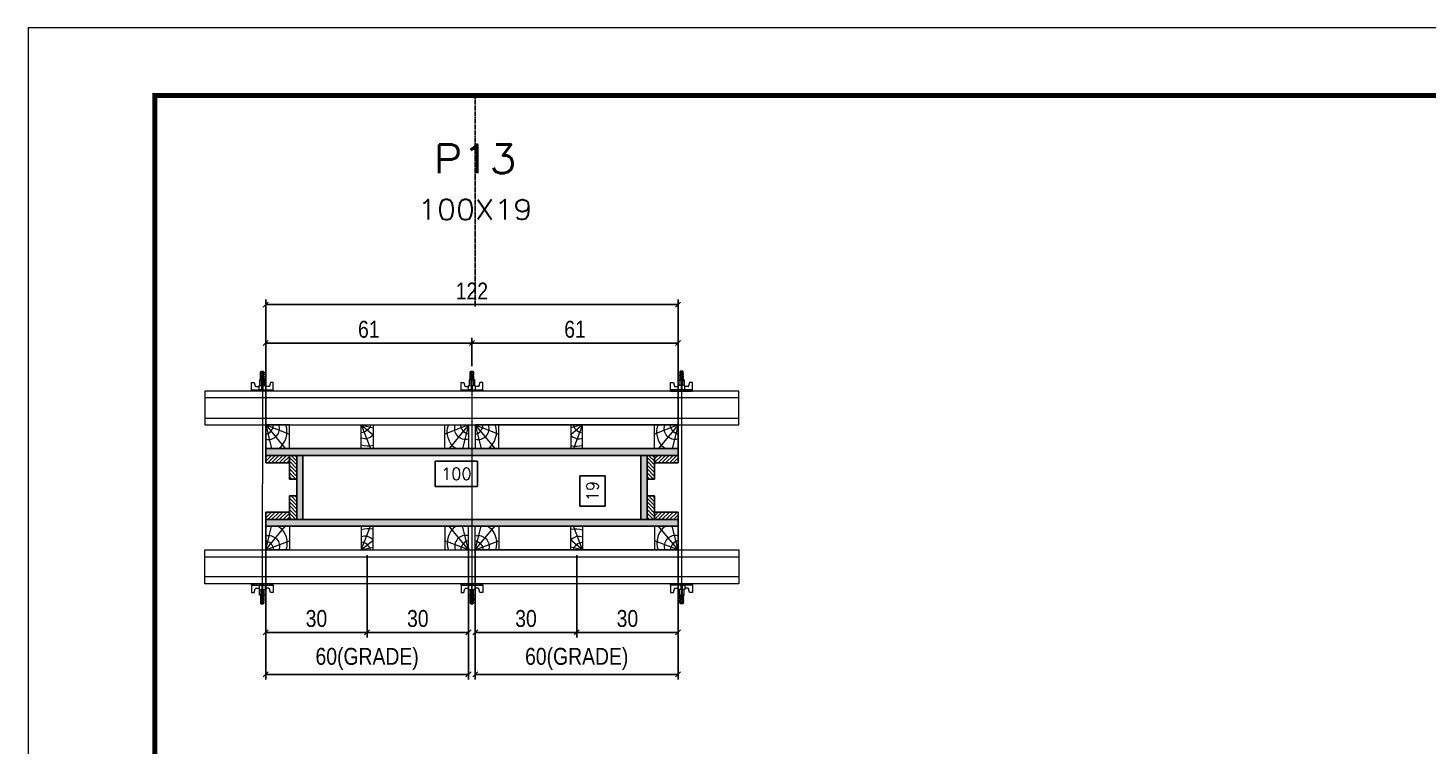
# Model space of a CAD drawing. Extents: x 808 to 7089, y -98 to 17032.
# Drawn here: x 3992 to 4820, y 13162 to 13587 of the extents above; entities that cross this region are included whole.
import ezdxf
from ezdxf.enums import TextEntityAlignment as Align

# ---------------------------------------------------------------- set-up
doc = ezdxf.new("R2010")
doc.units = 0
doc.linetypes.add('DASHED', pattern=[0.75, 0.5, -0.25])
doc.linetypes.add('HIDDEN', pattern=[0.375, 0.25, -0.125])
for name, color, linetype in [('CHAPA', 1, 'Continuous'), ('Cota Seção (2x)', 241, 'Continuous'), ('Painéis', 200, 'Continuous'), ('SARRAFO', 251, 'Continuous'), ('Texto de Titulo', 7, 'Continuous'), ('Texto Qtd Sarr', 242, 'Continuous')]:
    doc.layers.add(name, color=color, linetype=linetype)
for name, color, linetype, lineweight in [('Folhas', 255, 'Continuous', 9), ('Hachura', 251, 'Continuous', 9), ('Madeira', 126, 'Continuous', 18), ('Perfil Metálico', 224, 'Continuous', 18), ('SARRAFO DE PRESSAO', 251, 'DASHED', 9), ('Texto Seção', 7, 'Continuous', 15)]:
    doc.layers.add(name, color=color, linetype=linetype, lineweight=lineweight)
doc.styles.add('COTA TECNICA 2X', font='techl___.ttf', dxfattribs={"height": 10})
doc.styles.add('ROMANS', font='romans.shx')
doc.dimstyles.new('SECAO PILAR', dxfattribs={"dimtxt": 10, "dimasz": 3, "dimexe": 3, "dimexo": 3, "dimgap": 3, "dimtad": 1, "dimdec": 1, "dimlfac": 0.5, "dimzin": 12, "dimdsep": 46, "dimtxsty": 'COTA TECNICA 2X', "dimblk1": 'OBLIQUE', "dimblk2": 'OBLIQUE', "dimsah": 1, "dimcen": 0.9, "dimclrd": 256, "dimclre": 256, "dimclrt": 256, "dimadec": 1, "dimazin": 3, "dimtfac": 1, "dimtdec": 1, "dimtmove": 0, "dimatfit": 3, "dimfxl": 1, "dimtolj": 1, "dimtzin": 12, "dimarcsym": 0})
doc.dimstyles.new('SECÇÃO 2', dxfattribs={"dimtxt": 7, "dimasz": 6, "dimexe": 0.18, "dimexo": 2, "dimgap": -4, "dimtad": 3, "dimdec": 1, "dimlfac": 0.5, "dimzin": 12, "dimdsep": 46, "dimtxsty": 'ROMANS', "dimblk": 'ARCHTICK', "dimcen": 0.09, "dimse1": 1, "dimse2": 1, "dimsd1": 1, "dimsd2": 1, "dimclrd": 180, "dimclre": 5, "dimclrt": 1, "dimadec": 0, "dimazin": 3, "dimtfac": 1, "dimtdec": 1, "dimtofl": 0, "dimtmove": 0, "dimatfit": 3, "dimldrblk": 'ARCHTICK', "dimfxl": 1, "dimtolj": 1, "dimtzin": 0, "dimarcsym": 0})
pattern_1 = [(45, (13635.2698, 36225.0705), (-1.12253202, 1.12253202), [])]
pattern_2 = [(45, (13500.2698, 36225.0705), (-1.12253202, 1.12253202), [])]

# ---------------------------------------------------------------- blocks, each defined once
blk = doc.blocks.new('9999999999')
at = {"layer": 'Folhas'}
blk.add_lwpolyline([(98138.98, 34190.21), (99623.98, 34190.21), (99623.98, 35240.21), (98138.98, 35240.21)], close=True, dxfattribs=at)
at = {"layer": 'Folhas', "color": 30, "const_width": 3}
blk.add_lwpolyline([(98213.98, 34230.21), (99583.98, 34230.21), (99583.98, 35200.21), (98213.98, 35200.21)], close=True, dxfattribs=at)
blk = doc.blocks.new('titulo1')
at = {"layer": 'Defpoints', "color": 252, "linetype": 'HIDDEN', "ltscale": 2}
blk.add_line((0, 0), (0, 125), dxfattribs=at)
at = {"layer": 'Defpoints', "style": 'ROMANS', "oblique": 15}
blk.add_attdef('FOLHA', text='', height=10, dxfattribs=at).set_placement((0, 15.58), align=Align.MIDDLE_CENTER)
at = {"layer": 'Texto Qtd Sarr', "color": 3, "style": 'ROMANS', "oblique": 15}
for tag, height, p in [('TITULO', 17, (0, 71.45)), ('SEÇÃO', 12, (0, 41.55))]:
    blk.add_attdef(tag, text='', height=height, dxfattribs=at).set_placement(p, align=Align.MIDDLE_CENTER)
blk = doc.blocks.new('*D407')
at = {"layer": 'Cota Seção (2x)', "color": 180, "lineweight": -2, "transparency": 16777216}
for p, q in [((4257.6, 13330.27), (4232.6, 13330.27)), ((4232.6, 13330.27), (4232.6, 13315.27)), ((4257.6, 13315.27), (4257.6, 13330.27)), ((4232.6, 13315.27), (4257.6, 13315.27))]:
    blk.add_line(p, q, dxfattribs=at)
at = {"layer": 'Defpoints', "color": 0, "transparency": 16777216}
for p in [(4154.32, 13333.66), (4354.32, 13333.66), (4154.32, 13311.27)]:
    blk.add_point(p, dxfattribs=at)
at = {"layer": 'Cota Seção (2x)', "color": 1, "transparency": 16777216, "insert": (4245.1, 13322.77), "char_height": 7, "attachment_point": 5, "style": 'ROMANS'}
blk.add_mtext('\\A1;100', dxfattribs=at)
blk = doc.blocks.new('_ArchTick')
at = {"color": 0, "linetype": 'ByBlock', "const_width": 0.15}
blk.add_lwpolyline([(-0.5, -0.5), (0.5, 0.5)], dxfattribs=at)
blk = doc.blocks.new('_Oblique')
at = {"color": 0, "linetype": 'ByBlock', "lineweight": -2}
blk.add_line((-0.5, -0.5), (0.5, 0.5), dxfattribs=at)
blk = doc.blocks.new('*D408')
at = {"layer": 'Cota Seção (2x)', "lineweight": -2, "transparency": 16777216}
for p, q in [((4132.32, 13340.66), (4132.32, 13425.95)), ((4376.32, 13422.95), (4132.32, 13422.95)), ((4376.32, 13340.66), (4376.32, 13425.95))]:
    blk.add_line(p, q, dxfattribs=at)
at = {"layer": 'Defpoints', "color": 0, "transparency": 16777216}
for p in [(4132.32, 13422.95), (4132.32, 13337.66), (4376.32, 13337.66)]:
    blk.add_point(p, dxfattribs=at)
at = {"layer": 'Cota Seção (2x)', "lineweight": -2, "transparency": 16777216, "xscale": 3, "yscale": 3, "zscale": 3, "rotation": 180}
blk.add_blockref('_Oblique', (4132.32, 13422.95), dxfattribs=at)
at = {"layer": 'Cota Seção (2x)', "lineweight": -2, "transparency": 16777216, "xscale": 3, "yscale": 3, "zscale": 3}
blk.add_blockref('_Oblique', (4376.32, 13422.95), dxfattribs=at)
at = {"layer": 'Cota Seção (2x)', "transparency": 16777216, "insert": (4254.32, 13431.01), "char_height": 10, "attachment_point": 5, "style": 'COTA TECNICA 2X'}
blk.add_mtext('\\A1;122', dxfattribs=at)
blk = doc.blocks.new('*D409')
at = {"layer": 'Cota Seção (2x)', "lineweight": -2, "transparency": 16777216}
for p, q in [((4254.32, 13386.46), (4254.32, 13403.19)), ((4376.32, 13374.66), (4376.32, 13403.19)), ((4376.32, 13400.19), (4254.32, 13400.19))]:
    blk.add_line(p, q, dxfattribs=at)
at = {"layer": 'Defpoints', "color": 0, "transparency": 16777216}
for p in [(4254.32, 13400.19), (4254.32, 13383.46), (4376.32, 13371.66)]:
    blk.add_point(p, dxfattribs=at)
at = {"layer": 'Cota Seção (2x)', "lineweight": -2, "transparency": 16777216, "xscale": 3, "yscale": 3, "zscale": 3, "rotation": 180}
blk.add_blockref('_Oblique', (4254.32, 13400.19), dxfattribs=at)
at = {"layer": 'Cota Seção (2x)', "lineweight": -2, "transparency": 16777216, "xscale": 3, "yscale": 3, "zscale": 3}
blk.add_blockref('_Oblique', (4376.32, 13400.19), dxfattribs=at)
at = {"layer": 'Cota Seção (2x)', "transparency": 16777216, "insert": (4315.32, 13408.29), "char_height": 10, "attachment_point": 5, "style": 'COTA TECNICA 2X'}
blk.add_mtext('\\A1;61', dxfattribs=at)
blk = doc.blocks.new('*D410')
at = {"layer": 'Cota Seção (2x)', "lineweight": -2, "transparency": 16777216}
for p, q in [((4132.32, 13374.66), (4132.32, 13403.19)), ((4254.32, 13386.46), (4254.32, 13403.19)), ((4132.32, 13400.19), (4254.32, 13400.19))]:
    blk.add_line(p, q, dxfattribs=at)
at = {"layer": 'Defpoints', "color": 0, "transparency": 16777216}
for p in [(4254.32, 13400.19), (4254.32, 13383.46), (4132.32, 13371.66)]:
    blk.add_point(p, dxfattribs=at)
at = {"layer": 'Cota Seção (2x)', "lineweight": -2, "transparency": 16777216, "xscale": 3, "yscale": 3, "zscale": 3, "rotation": 180}
blk.add_blockref('_Oblique', (4132.32, 13400.19), dxfattribs=at)
at = {"layer": 'Cota Seção (2x)', "lineweight": -2, "transparency": 16777216, "xscale": 3, "yscale": 3, "zscale": 3}
blk.add_blockref('_Oblique', (4254.32, 13400.19), dxfattribs=at)
at = {"layer": 'Cota Seção (2x)', "transparency": 16777216, "insert": (4193.32, 13408.29), "char_height": 10, "attachment_point": 5, "style": 'COTA TECNICA 2X'}
blk.add_mtext('\\A1;61', dxfattribs=at)
blk = doc.blocks.new('*D411')
at = {"layer": 'Cota Seção (2x)', "color": 180, "lineweight": -2, "transparency": 16777216}
for p, q in [((4333.18, 13321.56), (4318.18, 13321.56)), ((4318.18, 13321.56), (4318.18, 13303.56)), ((4333.18, 13303.56), (4333.18, 13321.56)), ((4318.18, 13303.56), (4333.18, 13303.56))]:
    blk.add_line(p, q, dxfattribs=at)
at = {"layer": 'Defpoints', "color": 0, "transparency": 16777216}
for p in [(4354.32, 13333.66), (4337.18, 13295.66), (4354.32, 13295.66)]:
    blk.add_point(p, dxfattribs=at)
at = {"layer": 'Cota Seção (2x)', "color": 1, "transparency": 16777216, "insert": (4325.68, 13312.56), "char_height": 7, "attachment_point": 5, "rotation": 90, "style": 'ROMANS'}
blk.add_mtext('\\A1;19', dxfattribs=at)
blk = doc.blocks.new('C')
at = {"layer": 'Hachura', "color": 0}
for p, q in [((0, 3.22), (0, -3.22)), ((0.45, 3.22), (0, 3.22)), ((0.46, 3.16), (0, 3.16)), ((0.46, 3.05), (0, 3.05)), ((0.46, 2.88), (0, 2.88)), ((0, 2.75), (0, -1.16)), ((0.46, 2.65), (0, 2.65)), ((0.46, 2.23), (0, 2.23)), ((0.46, 1.51), (0, 1.51)), ((0.39, 0.49), (0.17, 0.49)), ((0.45, -3.23), (0.45, 3.22)), ((0.45, 3.22), (2.58, 3.22)), ((1.74, 0.97), (0.45, 0.97)), ((1.45, 0.1), (0.45, 0.1)), ((1.35, 1.94), (1.35, 0.96)), ((2.58, 2.39), (1.47, 2.09)), ((1.74, -0.97), (1.74, 0.97)), ((1.74, 0.97), (1.74, 0.84)), ((1.74, 0.97), (1.74, 0.84)), ((1.74, 0.84), (3.35, 0.84)), ((3.35, 0.45), (1.74, 0.45)), ((2.58, 3.22), (2.58, 2.39)), ((3.32, 0.84), (3.32, -0.84)), ((3.35, 0.84), (3.35, -0.84)), ((3.68, 0.45), (3.35, 0.45)), ((3.84, -0.52), (3.35, 0.45)), ((3.35, 0.06), (3.67, -0.57)), ((3.68, 0.45), (4.16, -0.52)), ((3.72, 0.5), (4.25, -0.57)), ((4.37, -0.55), (3.83, 0.53)), ((4.15, 0.45), (3.93, 0.45)), ((4.42, -0.52), (3.93, 0.45)), ((4.15, 0.45), (4.26, 0.45)), ((4.26, 0.45), (4.74, -0.52)), ((4.3, 0.5), (4.83, -0.57)), ((4.95, -0.55), (4.41, 0.53)), ((4.51, 0.45), (4.84, 0.45)), ((5, -0.52), (4.51, 0.45)), ((4.84, 0.45), (5.32, -0.52)), ((4.88, 0.5), (5.41, -0.57)), ((5.53, -0.55), (4.99, 0.53)), ((5.58, -0.52), (5.09, 0.45)), ((5.42, 0.45), (5.09, 0.45)), ((5.58, -0.52), (5.09, 0.45)), ((5.42, 0.45), (5.74, -0.19)), ((5.46, 0.5), (5.74, -0.07)), ((5.74, 0.19), (5.57, 0.53)), ((5.74, 0.32), (5.68, 0.45)), ((5.68, 0.45), (5.74, 0.45)), ((5.74, 0.45), (5.9, 0.29)), ((5.74, 0.45), (5.74, -0.52)), ((5.9, -0.36), (5.9, 0.29)), ((0.45, 0), (0, 0)), ((0.46, -1.52), (0, -1.52)), ((0.46, -2.23), (0, -2.23)), ((0.46, -2.65), (0, -2.65)), ((0.46, -2.88), (0, -2.88)), ((0.46, -3.05), (0, -3.05)), ((0.46, -3.16), (0, -3.16)), ((0, -3.22), (2.57, -3.22)), ((0.08, -0.48), (0.29, -0.48)), ((0.29, -0.48), (0.4, -0.48)), ((0.45, 0), (0.45, -0.97)), ((0.45, -0.16), (1.45, -0.16)), ((0.45, -0.65), (0.45, -0.32)), ((0.45, -3.23), (0.45, -0.65)), ((0.45, -0.97), (1.74, -0.97)), ((1.35, -1.94), (1.35, -0.97)), ((2.58, -2.39), (1.47, -2.1)), ((3.35, -0.32), (1.74, -0.32)), ((3.35, -0.84), (1.74, -0.84)), ((2.58, -3.23), (2.58, -2.39)), ((3.35, -0.07), (3.58, -0.52)), ((3.35, -0.52), (3.58, -0.52)), ((3.84, -0.52), (4.16, -0.52)), ((4.42, -0.52), (4.74, -0.52)), ((4.63, -0.52), (4.74, -0.52)), ((5, -0.52), (5.32, -0.52)), ((5.58, -0.52), (5.74, -0.52)), ((5.74, -0.52), (5.9, -0.36)), ((5.74, -0.52), (5.74, -0.52))]:
    blk.add_line(p, q, dxfattribs=at)
for centre, radius, start, end in [((1.52, 1.94), 0.161, 104.7436, 180), ((1.44, -0.03), 0.129, 272.695, 87.305), ((3.81, 0.39), 0.143, 25.5688, 154.4312), ((4.39, 0.39), 0.143, 25.5688, 154.4312), ((4.97, 0.39), 0.143, 25.5688, 154.4312), ((5.55, 0.39), 0.143, 25.5688, 154.4312), ((0.17, -0.37), 0.174, 221.744, 317.8592), ((1.52, -1.94), 0.161, 180, 255.2564), ((3.71, -0.4), 0.174, 222.1408, 318.256), ((4.29, -0.4), 0.174, 222.1408, 318.256), ((4.87, -0.4), 0.174, 222.1408, 318.256), ((5.45, -0.4), 0.174, 222.1408, 318.256), ((5.61, -0.4), 0.174, 317.8592, 318.256)]:
    blk.add_arc(centre, radius, start, end, dxfattribs=at)
blk = doc.blocks.new('PONTALETE')
at = {"layer": 'Madeira'}
for q in [(2.71, 7), (7, 5.76), (7, 1.74)]:
    blk.add_line((0, 0), q, dxfattribs=at)
blk.add_lwpolyline([(0, 0), (7, 0), (7, 7), (0, 7)], close=True, dxfattribs=at)
for centre, radius, start, end in [((2.04, 0.06), 6.23, 37.2818, 109.0913), ((1.09, 0.9), 3.19, 343.603, 109.9847), ((-0.21, -0.78), 3.09, 14.6322, 86.0383)]:
    blk.add_arc(centre, radius, start, end, dxfattribs=at)
blk = doc.blocks.new('*D412')
at = {"layer": 'Cota Seção (2x)', "lineweight": -2, "transparency": 16777216}
for p, q in [((4256.32, 13279), (4256.32, 13200.94)), ((4376.32, 13279), (4376.32, 13200.94)), ((4376.32, 13203.94), (4256.32, 13203.94))]:
    blk.add_line(p, q, dxfattribs=at)
at = {"layer": 'Defpoints', "color": 0, "transparency": 16777216}
for p in [(4256.32, 13282), (4376.32, 13282), (4256.32, 13203.94)]:
    blk.add_point(p, dxfattribs=at)
at = {"layer": 'Cota Seção (2x)', "lineweight": -2, "transparency": 16777216, "xscale": 3, "yscale": 3, "zscale": 3, "rotation": 180}
blk.add_blockref('_Oblique', (4256.32, 13203.94), dxfattribs=at)
at = {"layer": 'Cota Seção (2x)', "lineweight": -2, "transparency": 16777216, "xscale": 3, "yscale": 3, "zscale": 3}
blk.add_blockref('_Oblique', (4376.32, 13203.94), dxfattribs=at)
at = {"layer": 'Cota Seção (2x)', "transparency": 16777216, "insert": (4316.32, 13213.16), "char_height": 10, "attachment_point": 5, "style": 'COTA TECNICA 2X'}
blk.add_mtext('\\A1;60(GRADE)', dxfattribs=at)
blk = doc.blocks.new('MEIO PONTALETE')
at = {"layer": 'Madeira'}
for q in [(2.71, 7), (3.5, 2.88), (3.5, 0.87)]:
    blk.add_line((0, 0), q, dxfattribs=at)
blk.add_lwpolyline([(0, 0), (3.5, 0), (3.5, 7), (0, 7)], close=True, dxfattribs=at)
for centre, radius, start, end in [((2.04, 0.06), 6.23, 76.4499, 109.0913), ((1.09, 0.9), 3.19, 40.9063, 109.9847), ((-0.21, -0.78), 3.09, 14.6322, 86.0383)]:
    blk.add_arc(centre, radius, start, end, dxfattribs=at)
blk = doc.blocks.new('*D428')
at = {"layer": 'Cota Seção (2x)', "lineweight": -2, "transparency": 16777216}
for p, q in [((4316.32, 13274.66), (4316.32, 13225.81)), ((4376.32, 13274.66), (4376.32, 13225.81)), ((4376.32, 13228.81), (4316.32, 13228.81))]:
    blk.add_line(p, q, dxfattribs=at)
at = {"layer": 'Defpoints', "color": 0, "transparency": 16777216}
for p in [(4316.32, 13277.66), (4376.32, 13277.66), (4316.32, 13228.81)]:
    blk.add_point(p, dxfattribs=at)
at = {"layer": 'Cota Seção (2x)', "lineweight": -2, "transparency": 16777216, "xscale": 3, "yscale": 3, "zscale": 3, "rotation": 180}
blk.add_blockref('_Oblique', (4316.32, 13228.81), dxfattribs=at)
at = {"layer": 'Cota Seção (2x)', "lineweight": -2, "transparency": 16777216, "xscale": 3, "yscale": 3, "zscale": 3}
blk.add_blockref('_Oblique', (4376.32, 13228.81), dxfattribs=at)
at = {"layer": 'Cota Seção (2x)', "transparency": 16777216, "insert": (4346.32, 13237.03), "char_height": 10, "attachment_point": 5, "style": 'COTA TECNICA 2X'}
blk.add_mtext('\\A1;30', dxfattribs=at)
blk = doc.blocks.new('*D429')
at = {"layer": 'Cota Seção (2x)', "lineweight": -2, "transparency": 16777216}
for p, q in [((4256.32, 13274.66), (4256.32, 13225.81)), ((4316.32, 13274.66), (4316.32, 13225.81)), ((4316.32, 13228.81), (4256.32, 13228.81))]:
    blk.add_line(p, q, dxfattribs=at)
at = {"layer": 'Defpoints', "color": 0, "transparency": 16777216}
for p in [(4256.32, 13277.66), (4316.32, 13277.66), (4256.32, 13228.81)]:
    blk.add_point(p, dxfattribs=at)
at = {"layer": 'Cota Seção (2x)', "lineweight": -2, "transparency": 16777216, "xscale": 3, "yscale": 3, "zscale": 3, "rotation": 180}
blk.add_blockref('_Oblique', (4256.32, 13228.81), dxfattribs=at)
at = {"layer": 'Cota Seção (2x)', "lineweight": -2, "transparency": 16777216, "xscale": 3, "yscale": 3, "zscale": 3}
blk.add_blockref('_Oblique', (4316.32, 13228.81), dxfattribs=at)
at = {"layer": 'Cota Seção (2x)', "transparency": 16777216, "insert": (4286.32, 13237.03), "char_height": 10, "attachment_point": 5, "style": 'COTA TECNICA 2X'}
blk.add_mtext('\\A1;30', dxfattribs=at)
blk = doc.blocks.new('*D413')
at = {"layer": 'Cota Seção (2x)', "lineweight": -2, "transparency": 16777216}
for p, q in [((4132.32, 13279), (4132.32, 13200.94)), ((4252.32, 13279), (4252.32, 13200.94)), ((4132.32, 13203.94), (4252.32, 13203.94))]:
    blk.add_line(p, q, dxfattribs=at)
at = {"layer": 'Defpoints', "color": 0, "transparency": 16777216}
for p in [(4132.32, 13282), (4252.32, 13282), (4252.32, 13203.94)]:
    blk.add_point(p, dxfattribs=at)
at = {"layer": 'Cota Seção (2x)', "lineweight": -2, "transparency": 16777216, "xscale": 3, "yscale": 3, "zscale": 3, "rotation": 180}
blk.add_blockref('_Oblique', (4132.32, 13203.94), dxfattribs=at)
at = {"layer": 'Cota Seção (2x)', "lineweight": -2, "transparency": 16777216, "xscale": 3, "yscale": 3, "zscale": 3}
blk.add_blockref('_Oblique', (4252.32, 13203.94), dxfattribs=at)
at = {"layer": 'Cota Seção (2x)', "transparency": 16777216, "insert": (4192.32, 13213.16), "char_height": 10, "attachment_point": 5, "style": 'COTA TECNICA 2X'}
blk.add_mtext('\\A1;60(GRADE)', dxfattribs=at)
blk = doc.blocks.new('*D430')
at = {"layer": 'Cota Seção (2x)', "lineweight": -2, "transparency": 16777216}
for p, q in [((4132.32, 13274.66), (4132.32, 13225.81)), ((4192.32, 13274.66), (4192.32, 13225.81)), ((4132.32, 13228.81), (4192.32, 13228.81))]:
    blk.add_line(p, q, dxfattribs=at)
at = {"layer": 'Defpoints', "color": 0, "transparency": 16777216}
for p in [(4132.32, 13277.66), (4192.32, 13277.66), (4192.32, 13228.81)]:
    blk.add_point(p, dxfattribs=at)
at = {"layer": 'Cota Seção (2x)', "lineweight": -2, "transparency": 16777216, "xscale": 3, "yscale": 3, "zscale": 3, "rotation": 180}
blk.add_blockref('_Oblique', (4132.32, 13228.81), dxfattribs=at)
at = {"layer": 'Cota Seção (2x)', "lineweight": -2, "transparency": 16777216, "xscale": 3, "yscale": 3, "zscale": 3}
blk.add_blockref('_Oblique', (4192.32, 13228.81), dxfattribs=at)
at = {"layer": 'Cota Seção (2x)', "transparency": 16777216, "insert": (4162.32, 13237.03), "char_height": 10, "attachment_point": 5, "style": 'COTA TECNICA 2X'}
blk.add_mtext('\\A1;30', dxfattribs=at)
blk = doc.blocks.new('*D431')
at = {"layer": 'Cota Seção (2x)', "lineweight": -2, "transparency": 16777216}
for p, q in [((4192.32, 13274.66), (4192.32, 13225.81)), ((4252.32, 13274.66), (4252.32, 13225.81)), ((4192.32, 13228.81), (4252.32, 13228.81))]:
    blk.add_line(p, q, dxfattribs=at)
at = {"layer": 'Defpoints', "color": 0, "transparency": 16777216}
for p in [(4192.32, 13277.66), (4252.32, 13277.66), (4252.32, 13228.81)]:
    blk.add_point(p, dxfattribs=at)
at = {"layer": 'Cota Seção (2x)', "lineweight": -2, "transparency": 16777216, "xscale": 3, "yscale": 3, "zscale": 3, "rotation": 180}
blk.add_blockref('_Oblique', (4192.32, 13228.81), dxfattribs=at)
at = {"layer": 'Cota Seção (2x)', "lineweight": -2, "transparency": 16777216, "xscale": 3, "yscale": 3, "zscale": 3}
blk.add_blockref('_Oblique', (4252.32, 13228.81), dxfattribs=at)
at = {"layer": 'Cota Seção (2x)', "transparency": 16777216, "insert": (4222.32, 13237.03), "char_height": 10, "attachment_point": 5, "style": 'COTA TECNICA 2X'}
blk.add_mtext('\\A1;30', dxfattribs=at)

msp = doc.modelspace()

# ---------------------------------------------------------------- hatches: boundary and pattern name
at = {"layer": 'Hachura'}
h = msp.add_hatch(color=256, dxfattribs=at)
h.dxf.hatch_style = 1
h.paths.add_polyline_path([(4132.32, 13333.66), (4132.32, 13337.66), (4376.32, 13337.66), (4376.32, 13333.66)])
h = msp.add_hatch(color=256, dxfattribs=at)
h.dxf.hatch_style = 1
h.paths.add_polyline_path([(4132.32, 13333.66), (4132.32, 13337.66), (4376.32, 13337.66), (4376.32, 13333.66)])
h = msp.add_hatch(dxfattribs=at)
h.set_pattern_fill('ANSI31', color=256, scale=0.5, angle=360, style=0)
h.set_pattern_definition(pattern_1)
h.paths.add_polyline_path([(4146.32, 13333.66), (4146.32, 13329.26), (4132.32, 13329.26), (4132.32, 13333.66)])
h = msp.add_hatch(dxfattribs=at)
h.set_pattern_fill('ANSI31', color=256, scale=0.5, angle=630, style=0)
h.set_pattern_definition([(315, (27075.726, 3830.7105), (1.12253202, 1.12253202), [])])
h.paths.add_polyline_path([(4146.32, 13319.66), (4150.72, 13319.66), (4150.72, 13333.66), (4146.32, 13333.66)])
h = msp.add_hatch(color=256, dxfattribs=at)
h.dxf.hatch_style = 1
h.paths.add_polyline_path([(4154.32, 13333.66), (4150.72, 13333.66), (4150.72, 13295.66), (4154.32, 13295.66)])
h = msp.add_hatch(color=256, dxfattribs=at)
h.dxf.hatch_style = 1
h.paths.add_polyline_path([(4154.32, 13333.66), (4150.72, 13333.66), (4150.72, 13295.66), (4154.32, 13295.66)])
h = msp.add_hatch(color=256, dxfattribs=at)
h.dxf.hatch_style = 1
h.paths.add_polyline_path([(4357.92, 13333.66), (4354.32, 13333.66), (4354.32, 13295.66), (4357.92, 13295.66)])
h = msp.add_hatch(color=256, dxfattribs=at)
h.dxf.hatch_style = 1
h.paths.add_polyline_path([(4357.92, 13333.66), (4354.32, 13333.66), (4354.32, 13295.66), (4357.92, 13295.66)])
h = msp.add_hatch(dxfattribs=at)
h.set_pattern_fill('ANSI31', color=256, scale=0.5, angle=630, style=0)
h.set_pattern_definition([(315, (27287.326, 3830.7105), (1.12253202, 1.12253202), [])])
h.paths.add_polyline_path([(4357.92, 13319.66), (4362.32, 13319.66), (4362.32, 13333.66), (4357.92, 13333.66)])
h = msp.add_hatch(dxfattribs=at)
h.set_pattern_fill('ANSI31', color=256, scale=0.5, angle=360, style=0)
h.set_pattern_definition(pattern_2)
h.paths.add_polyline_path([(4362.32, 13333.66), (4362.32, 13329.26), (4376.32, 13329.26), (4376.32, 13333.66)])
h = msp.add_hatch(dxfattribs=at)
h.set_pattern_fill('ANSI31', color=256, scale=0.5, angle=630, style=0)
h.set_pattern_definition([(315, (27075.726, 3806.7105), (1.12253202, 1.12253202), [])])
h.paths.add_polyline_path([(4146.32, 13295.66), (4150.72, 13295.66), (4150.72, 13309.66), (4146.32, 13309.66)])
h = msp.add_hatch(dxfattribs=at)
h.set_pattern_fill('ANSI31', color=256, scale=0.5, angle=630, style=0)
h.set_pattern_definition([(315, (27287.326, 3806.7105), (1.12253202, 1.12253202), [])])
h.paths.add_polyline_path([(4357.92, 13295.66), (4362.32, 13295.66), (4362.32, 13309.66), (4357.92, 13309.66)])
h = msp.add_hatch(dxfattribs=at)
h.set_pattern_fill('ANSI31', color=256, scale=0.5, angle=360, style=0)
h.set_pattern_definition(pattern_1)
h.paths.add_polyline_path([(4146.32, 13295.66), (4146.32, 13300.06), (4132.32, 13300.06), (4132.32, 13295.66)])
h = msp.add_hatch(color=256, dxfattribs=at)
h.dxf.hatch_style = 1
h.paths.add_polyline_path([(4132.32, 13295.66), (4132.32, 13291.66), (4376.32, 13291.66), (4376.32, 13295.66)])
h = msp.add_hatch(color=256, dxfattribs=at)
h.dxf.hatch_style = 1
h.paths.add_polyline_path([(4132.32, 13295.66), (4132.32, 13291.66), (4376.32, 13291.66), (4376.32, 13295.66)])
h = msp.add_hatch(dxfattribs=at)
h.set_pattern_fill('ANSI31', color=256, scale=0.5, angle=360, style=0)
h.set_pattern_definition(pattern_2)
h.paths.add_polyline_path([(4362.32, 13295.66), (4362.32, 13300.06), (4376.32, 13300.06), (4376.32, 13295.66)])

# ---------------------------------------------------------------- linework, layer by layer
at = {"layer": 'CHAPA'}
for points in [[(4132.32, 13333.66), (4132.32, 13337.66), (4376.32, 13337.66), (4376.32, 13333.66)], [(4132.32, 13333.66), (4132.32, 13337.66), (4376.32, 13337.66), (4376.32, 13333.66)], [(4154.32, 13333.66), (4150.72, 13333.66), (4150.72, 13295.66), (4154.32, 13295.66)], [(4154.32, 13333.66), (4150.72, 13333.66), (4150.72, 13295.66), (4154.32, 13295.66)], [(4357.92, 13333.66), (4354.32, 13333.66), (4354.32, 13295.66), (4357.92, 13295.66)], [(4357.92, 13333.66), (4354.32, 13333.66), (4354.32, 13295.66), (4357.92, 13295.66)], [(4132.32, 13295.66), (4132.32, 13291.66), (4376.32, 13291.66), (4376.32, 13295.66)], [(4132.32, 13295.66), (4132.32, 13291.66), (4376.32, 13291.66), (4376.32, 13295.66)]]:
    msp.add_lwpolyline(points, close=True, dxfattribs=at)
at = {"layer": 'Hachura'}
for p, q in [((4130.32, 13382.46), (4130.31, 13250.66)), ((4254.32, 13382.46), (4254.31, 13250.66)), ((4378.32, 13382.46), (4378.33, 13250.66))]:
    msp.add_line(p, q, dxfattribs=at)
at = {"layer": 'Madeira'}
for points in [[(4132.32, 13337.66), (4132.32, 13351.66), (4252.32, 13351.66), (4252.32, 13337.66)], [(4376.32, 13337.66), (4376.32, 13351.66), (4256.32, 13351.66), (4256.32, 13337.66)], [(4132.32, 13291.66), (4132.32, 13277.66), (4252.32, 13277.66), (4252.32, 13291.66)], [(4376.32, 13291.66), (4376.32, 13277.66), (4256.32, 13277.66), (4256.32, 13291.66)]]:
    msp.add_lwpolyline(points, close=True, dxfattribs=at)
at = {"layer": 'Painéis'}
msp.add_lwpolyline([(4354.32, 13295.66), (4354.32, 13333.66), (4154.32, 13333.66), (4154.32, 13295.66)], close=True, dxfattribs=at)
at = {"layer": 'Perfil Metálico'}
for points in [[(4096.32, 13371.66), (4096.32, 13351.66), (4412.32, 13351.66), (4412.32, 13371.66)], [(4412.32, 13355.66), (4412.32, 13367.66), (4096.32, 13367.66), (4096.32, 13355.66)], [(4096.32, 13257.66), (4096.32, 13277.66), (4412.32, 13277.66), (4412.32, 13257.66)], [(4412.32, 13273.66), (4412.32, 13261.66), (4096.32, 13261.66), (4096.32, 13273.66)]]:
    msp.add_lwpolyline(points, close=True, dxfattribs=at)
at = {"layer": 'SARRAFO'}
for points in [[(4132.32, 13329.26), (4146.32, 13329.26), (4146.32, 13333.66), (4132.32, 13333.66)], [(4150.72, 13333.66), (4150.72, 13319.66), (4146.32, 13319.66), (4146.32, 13333.66)], [(4150.72, 13333.66), (4150.72, 13319.66), (4146.32, 13319.66), (4146.32, 13333.66)], [(4362.32, 13333.66), (4362.32, 13319.66), (4357.92, 13319.66), (4357.92, 13333.66)], [(4362.32, 13333.66), (4362.32, 13319.66), (4357.92, 13319.66), (4357.92, 13333.66)], [(4376.32, 13329.26), (4362.32, 13329.26), (4362.32, 13333.66), (4376.32, 13333.66)], [(4150.72, 13309.66), (4150.72, 13295.66), (4146.32, 13295.66), (4146.32, 13309.66)], [(4150.72, 13309.66), (4150.72, 13295.66), (4146.32, 13295.66), (4146.32, 13309.66)], [(4362.32, 13309.66), (4362.32, 13295.66), (4357.92, 13295.66), (4357.92, 13309.66)], [(4362.32, 13309.66), (4362.32, 13295.66), (4357.92, 13295.66), (4357.92, 13309.66)], [(4132.32, 13300.06), (4146.32, 13300.06), (4146.32, 13295.66), (4132.32, 13295.66)], [(4376.32, 13300.06), (4362.32, 13300.06), (4362.32, 13295.66), (4376.32, 13295.66)]]:
    msp.add_lwpolyline(points, close=True, dxfattribs=at)

# ---------------------------------------------------------------- block references
at = {"layer": 'Hachura', "linetype": 'Continuous', "yscale": 2, "zscale": 2}
for p, xscale, rotation in [((4130.32, 13371.66), -2, 270), ((4254.32, 13371.66), -2, 270), ((4378.32, 13371.66), 2, 90), ((4130.32, 13257.66), 2, 270), ((4254.32, 13257.66), 2, 270), ((4378.32, 13257.66), -2, 90)]:
    msp.add_blockref('C', p, dxfattribs=dict(at, xscale=xscale, rotation=rotation))
at = {"layer": 'Madeira'}
for name, p, xscale, yscale, zscale, rotation in [('PONTALETE', (4132.32, 13351.66), 2, 2, 2, 270), ('PONTALETE', (4132.32, 13351.66), 2, 2, 2, 270), ('MEIO PONTALETE', (4188.82, 13351.66), -1.999999997962732, 1.999999997962732, 1.999999997962732, 180), ('PONTALETE', (4252.32, 13351.66), -2, 2, 2, 90), ('PONTALETE', (4256.32, 13351.66), 2, 2, 2, 270), ('MEIO PONTALETE', (4319.82, 13351.66), 1.999999997962732, 1.999999997962732, 1.999999997962732, 180), ('PONTALETE', (4376.32, 13351.66), -2, 2, 2, 90), ('PONTALETE', (4132.32, 13277.66), -2, 2, 2, 270), ('PONTALETE', (4132.32, 13277.66), -2, 2, 2, 270), ('PONTALETE', (4252.32, 13277.66), 2, 2, 2, 90), ('PONTALETE', (4256.32, 13277.66), -2, 2, 2, 270), ('PONTALETE', (4376.32, 13277.66), 2, 2, 2, 90)]:
    msp.add_blockref(name, p, dxfattribs=dict(at, xscale=xscale, yscale=yscale, zscale=zscale, rotation=rotation))
at = {"layer": 'Madeira', "yscale": 1.999999997962732, "zscale": 1.999999997962732}
for p, xscale in [((4188.82, 13277.66), 1.999999997962732), ((4319.82, 13277.66), -1.999999997962732)]:
    msp.add_blockref('MEIO PONTALETE', p, dxfattribs=dict(at, xscale=xscale))
at = {"layer": 'SARRAFO DE PRESSAO', "color": 6, "linetype": 'ByBlock'}
msp.add_blockref('9999999999', (-94147.31, -21653.45), dxfattribs=at)
at = {"layer": 'Texto Seção'}
ref = msp.add_blockref('titulo1', (4256.21, 13421.75), dxfattribs=at)
ref.add_attrib('TITULO', 'P13', dxfattribs={"layer": 'Texto de Titulo', "color": 7, "height": 17, "style": 'ROMANS', "width": 1.1}).set_placement((4256.21, 13509.25), align=Align.MIDDLE_CENTER)
ref.add_attrib('SEÇÃO', '100X19', dxfattribs={"layer": 'Texto de Titulo', "color": 7, "height": 12, "style": 'ROMANS', "width": 1.1}).set_placement((4256.21, 13479.25), align=Align.MIDDLE_CENTER)

# ---------------------------------------------------------------- dimensions: what is measured, and where the dimension line sits
at = {"layer": 'Cota Seção (2x)', "color": 241}
for base, p1, p2, picture, middle in [((4132.32, 13422.95), (4376.32, 13337.66), (4132.32, 13337.66), '*D408', (4254.32, 13431.01)), ((4254.32, 13400.19), (4376.32, 13371.66), (4254.32, 13383.46), '*D409', (4315.32, 13408.29)), ((4256.32, 13228.81), (4316.32, 13277.66), (4256.32, 13277.66), '*D429', (4286.32, 13237.03)), ((4316.32, 13228.81), (4376.32, 13277.66), (4316.32, 13277.66), '*D428', (4346.32, 13237.03))]:
    dim = msp.add_linear_dim(base=base, p1=p1, p2=p2, angle=180, dimstyle='SECAO PILAR', dxfattribs=at)
    dim.commit()
    dim.dimension.update_dxf_attribs({"geometry": picture, "text_midpoint": middle})
for base, p1, p2, picture, middle in [((4254.32, 13400.19), (4132.32, 13371.66), (4254.32, 13383.46), '*D410', (4193.32, 13408.29)), ((4192.32, 13228.81), (4132.32, 13277.66), (4192.32, 13277.66), '*D430', (4162.32, 13237.03)), ((4252.32, 13228.81), (4192.32, 13277.66), (4252.32, 13277.66), '*D431', (4222.32, 13237.03))]:
    dim = msp.add_linear_dim(base=base, p1=p1, p2=p2, dimstyle='SECAO PILAR', dxfattribs=at)
    dim.commit()
    dim.dimension.update_dxf_attribs({"geometry": picture, "text_midpoint": middle})
for base, p2, angle, picture, middle in [((4154.32, 13311.27), (4154.32, 13333.66), 180, '*D407', (4245.1, 13311.27)), ((4337.18, 13295.66), (4354.32, 13295.66), 270, '*D411', (4337.18, 13312.56))]:
    dim = msp.add_linear_dim(base=base, p1=(4354.32, 13333.66), p2=p2, angle=angle, dimstyle='SECÇÃO 2', dxfattribs=at)
    dim.commit()
    dim.dimension.update_dxf_attribs({"geometry": picture, "text_midpoint": middle, "dimtype": 160})
dim = msp.add_linear_dim(base=(4252.32, 13203.94), p1=(4132.32, 13282), p2=(4252.32, 13282), text='<>(GRADE)', dimstyle='SECAO PILAR', dxfattribs=at)
dim.commit()
dim.dimension.update_dxf_attribs({"geometry": '*D413', "text_midpoint": (4192.32, 13203.94), "dimtype": 160})
dim = msp.add_linear_dim(base=(4256.32, 13203.94), p1=(4376.32, 13282), p2=(4256.32, 13282), angle=180, text='<>(GRADE)', dimstyle='SECAO PILAR', dxfattribs=at)
dim.commit()
dim.dimension.update_dxf_attribs({"geometry": '*D412', "text_midpoint": (4316.32, 13203.94), "dimtype": 160})

doc.saveas('drawing.dxf')
